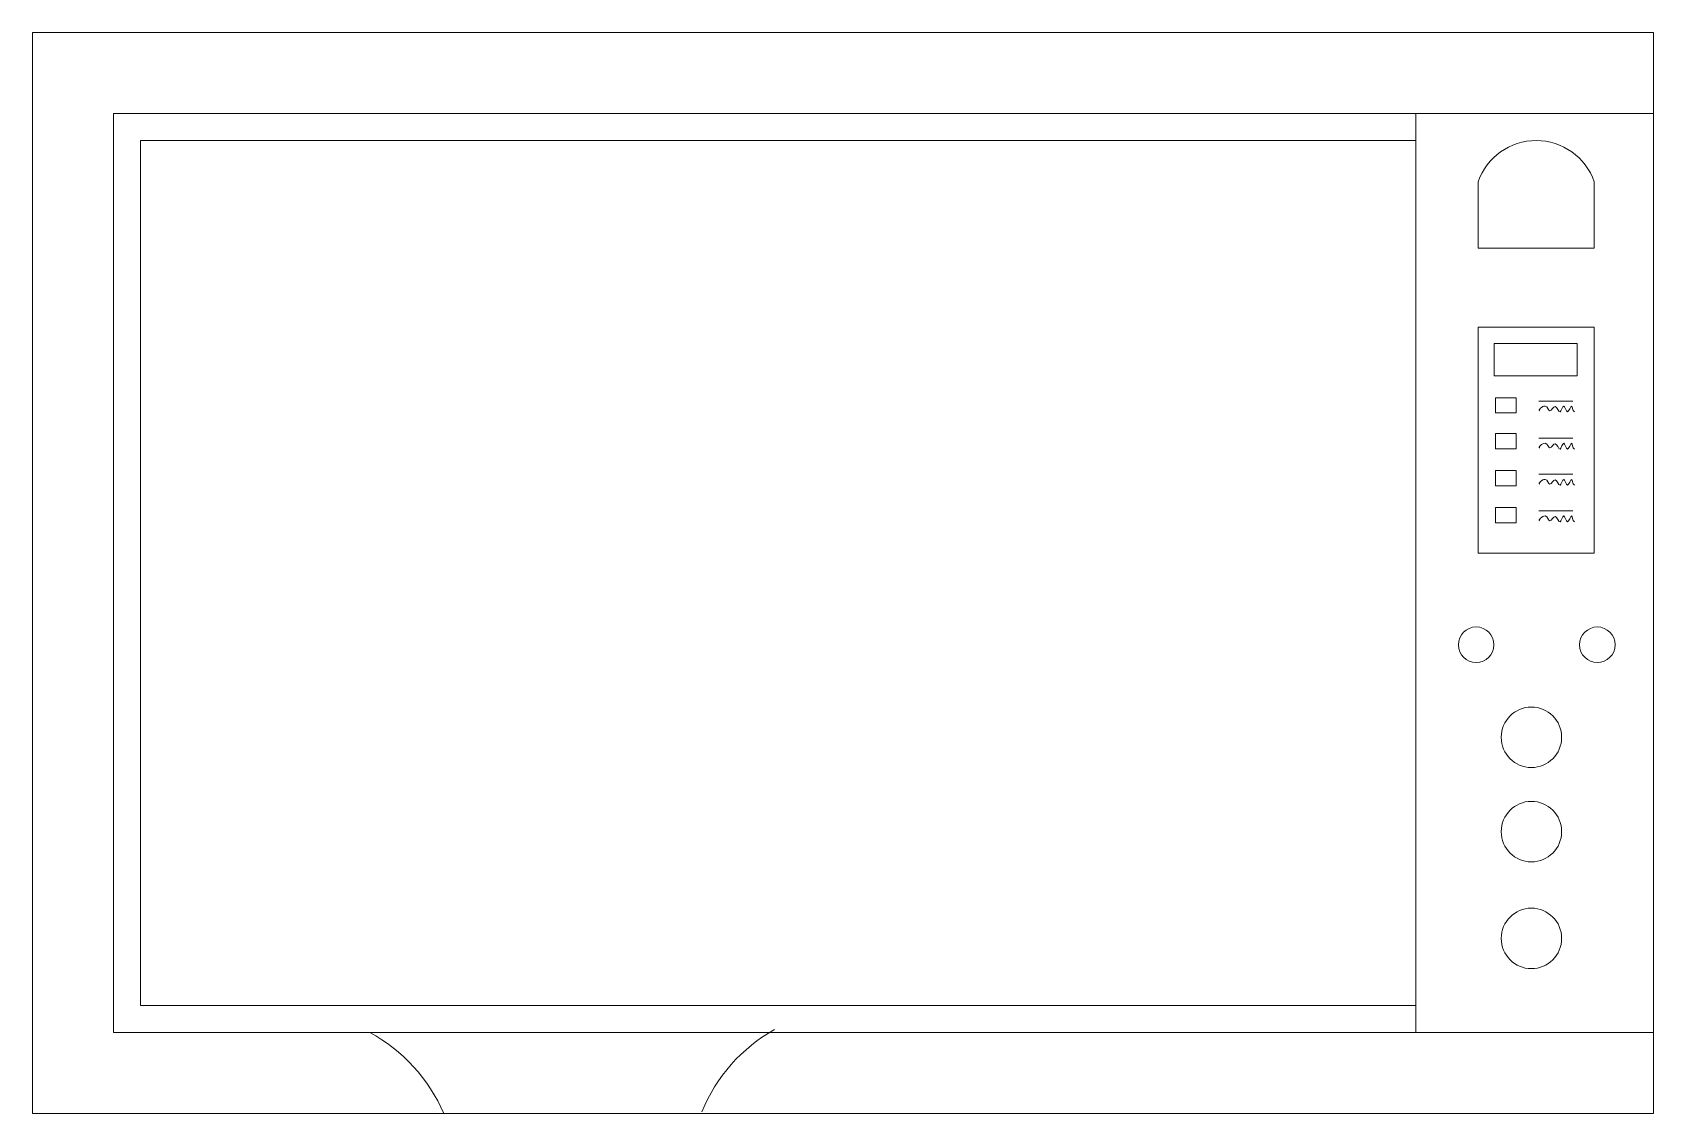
# Model space of a CAD drawing. Header units: millimetres. Extents: x 1738 to 17488, y 11313 to 20600.
# Drawn here: x 5863 to 6463, y 11313 to 11713 of the extents above; entities that cross this region are included whole.
import ezdxf

# ---------------------------------------------------------------- set-up
doc = ezdxf.new("R2010")
doc.units = ezdxf.units.MM

# ---------------------------------------------------------------- blocks, each defined once
blk = doc.blocks.new('A$C70747855')
at = {"lineweight": 5}
for p, q in [((600, 400), (0, 400)), ((0, 400), (0, 0)), ((600, 0), (600, 400)), ((30, 370), (600, 370)), ((600, 370), (30, 370)), ((30, 370), (30, 30)), ((30, 30), (30, 370)), ((511.96, 370), (511.96, 30)), ((600, 370), (600, 30)), ((40, 40), (40, 360)), ((40, 360), (511.96, 360)), ((535.09, 344.71), (535.09, 320.19)), ((578.06, 320.19), (578.06, 344.71)), ((535.09, 320.19), (578.06, 320.19)), ((535.09, 290.99), (535.09, 207.35)), ((535.09, 290.99), (578.06, 290.99)), ((578.06, 290.99), (578.06, 207.35)), ((578.06, 290.99), (578.06, 207.35)), ((557.56, 263.63), (570.16, 263.63)), ((557.56, 249.87), (570.16, 249.87)), ((557.56, 236.51), (570.16, 236.51)), ((557.56, 222.94), (570.16, 222.94)), ((578.06, 207.35), (535.09, 207.35)), ((511.96, 40), (40, 40)), ((600, 30), (30, 30)), ((30, 30), (600, 30)), ((0, 0), (600, 0)), ((0, 0), (200, 0))]:
    blk.add_line(p, q, dxfattribs=at)
for points in [[(541.06, 284.96), (571.67, 284.96), (571.67, 272.9), (541.06, 272.9)], [(541.46, 264.85), (549.11, 264.85), (549.11, 259.22), (541.46, 259.22)], [(541.46, 251.58), (549.11, 251.58), (549.11, 245.95), (541.46, 245.95)], [(541.46, 237.9), (549.11, 237.9), (549.11, 232.27), (541.46, 232.27)], [(541.46, 224.23), (549.11, 224.23), (549.11, 218.6), (541.46, 218.6)]]:
    blk.add_lwpolyline(points, close=True, dxfattribs=at)
for centre, radius in [((534.35, 173.45), 6.58), ((579.19, 173.45), 6.58), ((554.79, 139.21), 11.19), ((554.79, 104.31), 11.19), ((554.79, 64.8), 11.19)]:
    blk.add_circle(centre, radius, dxfattribs=at)
for centre, radius, start, end in [((556.57, 337.24), 22.75, 19.1626, 160.8374), ((95.77, -24.02), 61.35, 23.04683, 61.69823), ((304.57, -22.5), 61.35, 119.13284, 157.78425)]:
    blk.add_arc(centre, radius, start, end, dxfattribs=at)
at = {"lineweight": 5, "start_tangent": (-0.994188, 0.107656), "end_tangent": (0.894676, -0.446715)}
for points in [[(557.89, 260.01), (559.85, 261.78), (561.63, 260.01), (563.59, 261.58), (565.37, 259.62), (566.74, 261.78), (568.12, 259.62), (569.7, 261.78), (570.68, 259.62)], [(557.89, 246.25), (559.85, 248.02), (561.63, 246.25), (563.59, 247.82), (565.37, 245.86), (566.74, 248.02), (568.12, 245.86), (569.7, 248.02), (570.68, 245.86)], [(557.89, 232.89), (559.85, 234.65), (561.63, 232.89), (563.59, 234.46), (565.37, 232.49), (566.74, 234.65), (568.12, 232.49), (569.7, 234.65), (570.68, 232.49)], [(557.89, 219.32), (559.85, 221.09), (561.63, 219.32), (563.59, 220.89), (565.37, 218.93), (566.74, 221.09), (568.12, 218.93), (569.7, 221.09), (570.68, 218.93)]]:
    blk.add_spline(points, degree=3, dxfattribs=at)

msp = doc.modelspace()

# ---------------------------------------------------------------- block references
msp.add_blockref('A$C70747855', (5863.12, 11312.91))

doc.saveas('drawing.dxf')
